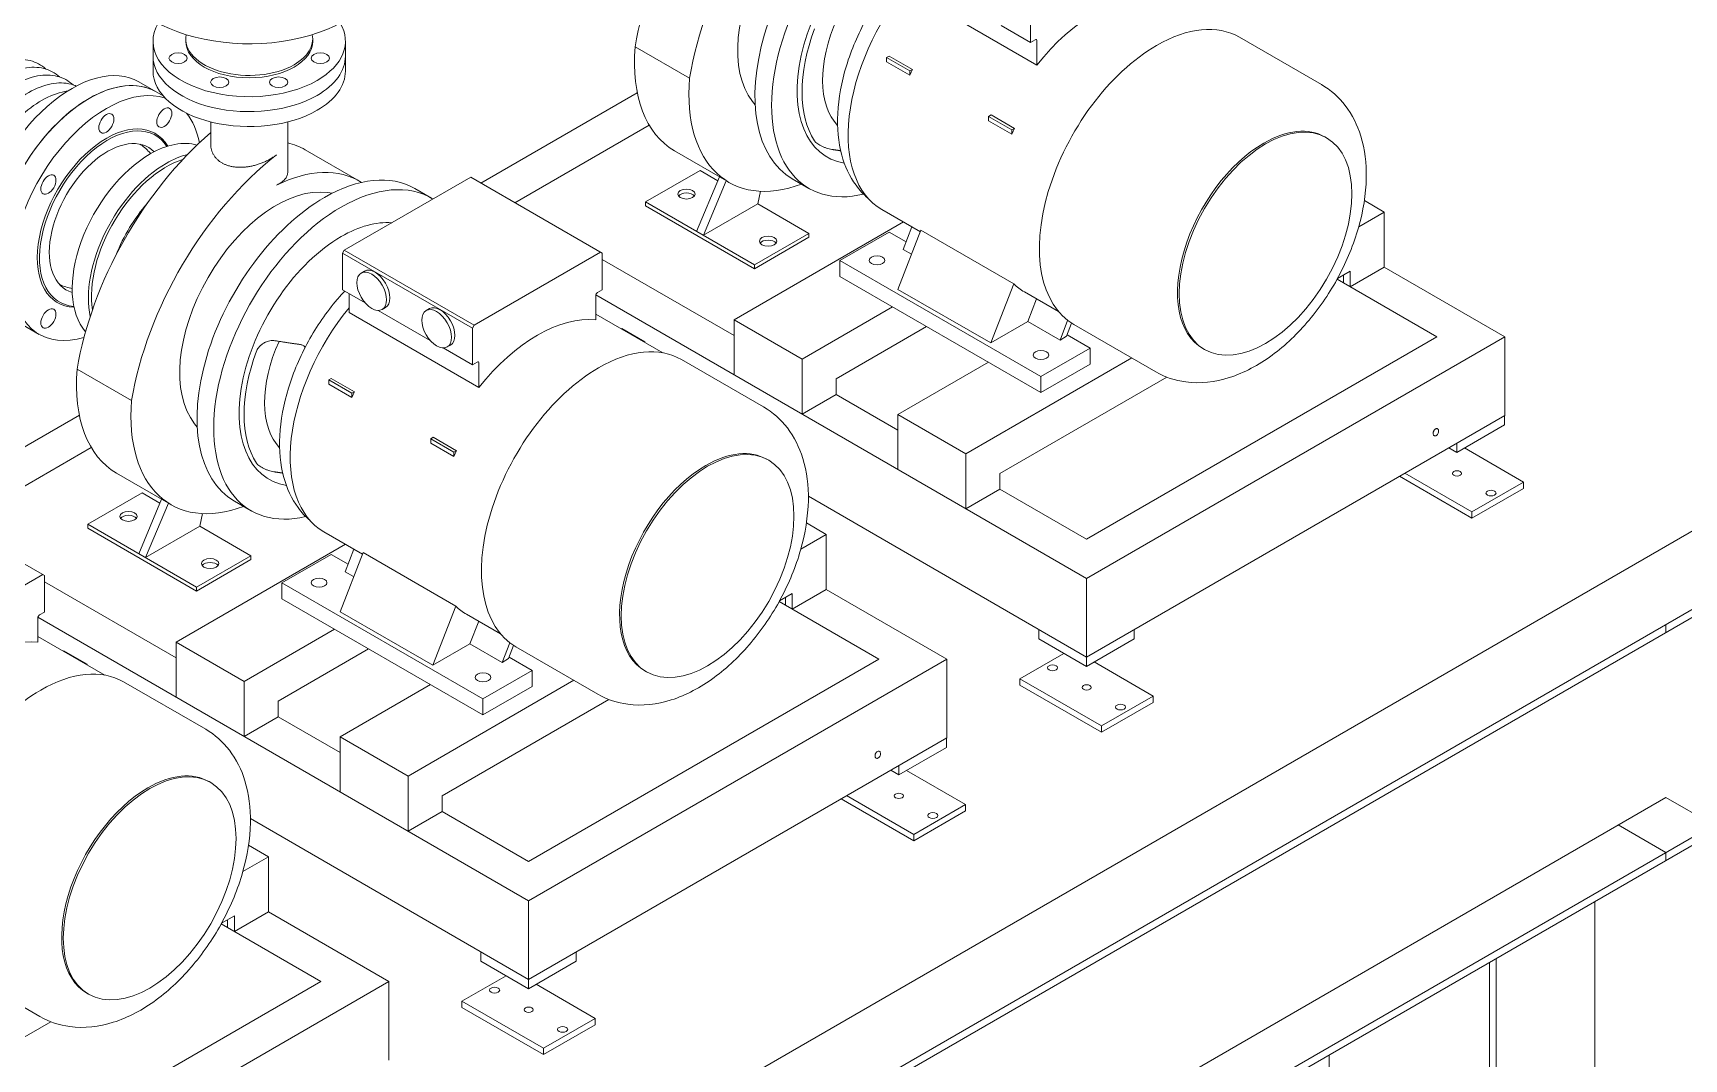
# Model space of a CAD drawing. Header units: millimetres. Extents: x -312439 to 477422, y -331570 to 212570.
# Drawn here: x 351384 to 353487, y 64140 to 65446 of the extents above; entities that cross this region are included whole.
import ezdxf

# ---------------------------------------------------------------- set-up
doc = ezdxf.new("R2010")
doc.units = ezdxf.units.MM

msp = doc.modelspace()

# ---------------------------------------------------------------- linework, layer by layer
at = {"color": 0, "linetype": 'Continuous', "lineweight": 0, "extrusion": (-5.55112e-17, 0.816497, 0.57735)}
for p, q in [((355860.952, 66176.978), (346662.598, 60866.305)), ((355860.952, 66076.965), (346662.598, 60766.292)), ((346662.598, 60756.291), (355860.952, 66066.964)), ((346662.598, 60476.256), (355860.952, 65786.928)), ((346662.598, 60466.254), (355860.952, 65776.927)), ((352662.832, 65405.117), (352497.479, 65500.584)), ((352654.565, 65480.477), (352654.565, 65433.834)), ((352654.565, 65433.834), (352617.212, 65455.4)), ((351537.239, 65397.579), (351537.239, 65435.584)), ((351578.886, 65435.584), (351578.886, 65438.585)), ((351740.572, 65435.584), (351740.572, 65438.585)), ((351782.219, 65397.579), (351782.219, 65435.584)), ((352654.565, 65433.834), (352660.706, 65437.38)), ((352662.832, 65436.153), (352662.832, 65405.117)), ((353025.368, 65380.252), (352920.804, 65440.622)), ((352151.165, 65428.278), (352220.455, 65388.273)), ((352474.785, 65416.64), (352471.495, 65414.741)), ((352471.495, 65409.266), (352471.495, 65414.741)), ((352471.495, 65414.741), (352501.022, 65397.693)), ((352474.785, 65416.64), (352504.312, 65399.593)), ((352501.022, 65392.218), (352471.495, 65409.266)), ((352504.312, 65399.593), (352501.022, 65397.693)), ((352501.022, 65397.693), (352501.022, 65392.218)), ((351519.234, 65383.815), (351550.169, 65365.955)), ((351954.845, 65254.925), (352153.979, 65369.895)), ((352300.579, 65358.991), (352304.072, 65354.575)), ((351610.733, 65304.28), (351610.733, 65332.764)), ((351708.725, 65268.053), (351708.725, 65332.764)), ((352169.135, 65328.639), (351998.152, 65229.922)), ((352604.705, 65341.631), (352601.415, 65339.732)), ((352601.415, 65334.256), (352601.415, 65339.732)), ((352601.415, 65339.732), (352630.943, 65322.684)), ((352630.943, 65317.208), (352601.415, 65334.256)), ((352604.705, 65341.631), (352634.233, 65324.583)), ((352634.233, 65324.583), (352630.943, 65322.684)), ((352630.943, 65322.684), (352630.943, 65317.208)), ((353031.804, 65312.406), (353029.666, 65313.641)), ((351730.829, 65297.37), (351800.12, 65257.365)), ((352201.293, 65295.972), (352270.584, 65255.967)), ((351941.892, 65262.403), (351780.791, 65169.391)), ((352109.371, 65165.709), (351941.892, 65262.403)), ((352164.568, 65230.991), (352233.859, 65270.996)), ((352258.642, 65262.862), (352229.528, 65193.486)), ((352233.859, 65270.996), (352256.556, 65257.891)), ((351759.795, 65242.794), (351765.366, 65241.977)), ((351891.728, 65235.796), (351870.468, 65248.071)), ((352267.304, 65257.861), (352238.19, 65188.485)), ((352307.481, 65228.49), (352310.953, 65244.557)), ((352372.605, 65248.233), (352351.346, 65260.507)), ((352164.568, 65225.99), (352164.568, 65230.991)), ((352303.15, 65150.98), (352164.568, 65230.991)), ((352164.568, 65225.99), (352303.15, 65145.98)), ((352238.19, 65188.485), (352307.481, 65228.49)), ((352307.481, 65228.49), (352372.441, 65190.985)), ((352514.413, 65192.995), (352465.28, 65221.362)), ((353105.191, 65217.989), (353079.893, 65232.594)), ((352277.166, 65080.972), (352492.805, 65205.471)), ((353072.705, 65199.233), (353105.191, 65217.989)), ((353105.191, 65217.989), (353105.191, 65147.98)), ((352372.441, 65190.985), (352303.15, 65150.98)), ((352303.15, 65145.98), (352372.441, 65185.985)), ((352372.441, 65185.985), (352372.441, 65190.985)), ((352412.007, 65156.549), (352474.605, 65192.69)), ((352496.191, 65180.228), (352474.605, 65192.69)), ((352515.182, 65194.977), (352485.952, 65119.64)), ((352503.573, 65199.254), (352492.447, 65170.578)), ((352633.291, 65126.786), (352515.182, 65194.977)), ((351780.791, 65169.391), (351778.665, 65165.709)), ((351778.665, 65165.709), (351778.665, 65119.067)), ((351944.018, 65070.242), (351778.665, 65165.709)), ((351946.144, 65073.925), (351780.791, 65169.391)), ((352107.245, 65166.937), (351946.144, 65073.925)), ((352109.371, 65119.067), (352109.371, 65165.709)), ((352109.371, 65157.845), (352277.166, 65060.969)), ((352503.287, 65164.32), (352492.447, 65170.578)), ((351802.389, 65140.439), (351806.641, 65142.893)), ((352303.15, 65145.98), (352303.15, 65150.98)), ((352412.007, 65156.549), (352667.99, 65008.758)), ((352412.007, 65156.549), (352412.007, 65136.092)), ((353045.716, 65133.645), (353061.884, 65142.979)), ((353053.223, 65137.979), (353053.223, 65127.977)), ((353061.884, 65122.977), (353105.191, 65147.98)), ((353061.884, 65142.979), (353061.884, 65122.977)), ((353105.191, 65147.98), (353258.733, 65059.332)), ((351807.514, 65102.411), (351778.665, 65119.067)), ((352103.229, 65115.521), (352109.371, 65119.067)), ((352667.99, 64988.301), (352412.007, 65136.092)), ((352604.061, 65051.45), (352485.952, 65119.64)), ((352633.291, 65126.786), (352604.061, 65051.45)), ((352690.443, 65091.365), (352646.932, 65116.486)), ((353172.12, 65059.332), (353045.16, 65132.632)), ((351786.933, 65114.294), (351786.933, 65090.35)), ((351829.114, 65094.149), (351833.366, 65096.604)), ((351885.065, 65092.705), (351889.317, 65095.16)), ((352101.104, 65080.803), (352101.104, 65111.839)), ((352726.06, 64751.793), (352101.186, 65112.565)), ((352363.779, 65030.965), (352478.936, 65097.451)), ((352651.423, 65078.794), (352662.549, 65107.469)), ((351348.361, 65087.853), (351392.36, 65062.45)), ((351952.286, 64994.883), (351786.933, 65090.35)), ((351890.191, 65054.678), (351823.989, 65092.899)), ((351946.144, 65073.925), (351944.018, 65070.242)), ((352186.498, 65038.975), (352101.104, 65088.278)), ((352277.166, 65010.963), (352277.166, 65080.972)), ((352363.779, 65030.965), (352277.166, 65080.972)), ((352604.061, 65051.45), (352651.423, 65078.794)), ((352692.288, 65055.2), (352651.423, 65078.794)), ((352702.013, 65080.265), (352692.288, 65055.2)), ((352700.471, 65059.924), (352707.003, 65076.759)), ((352814.324, 65014.712), (352709.759, 65075.082)), ((351944.018, 65070.242), (351944.018, 65023.6)), ((352133.494, 65069.577), (352134.174, 65069.97)), ((352163.701, 65052.922), (352134.174, 65069.97)), ((352163.021, 65052.529), (352163.701, 65052.922)), ((352163.701, 65052.137), (352163.701, 65052.922)), ((352407.086, 65005.962), (352522.243, 65072.448)), ((352700.471, 65059.924), (352692.288, 65055.2)), ((352730.588, 65044.899), (352701.22, 65061.854)), ((353258.733, 65059.332), (352726.06, 64751.793)), ((353172.12, 65059.332), (352726.06, 64801.8)), ((353258.733, 65059.332), (353258.733, 64959.32)), ((351944.018, 65023.6), (351906.665, 65045.166)), ((351911.79, 65046.416), (351916.042, 65048.871)), ((352572.518, 64910.45), (352783.714, 65032.384)), ((352667.99, 65008.758), (352730.588, 65044.899)), ((352730.588, 65044.899), (352730.588, 65024.442)), ((352876.297, 65043.061), (352874.159, 65044.295)), ((351440.618, 65018.044), (351509.909, 64978.039)), ((351944.018, 65023.6), (351950.16, 65027.146)), ((351952.286, 65025.919), (351952.286, 64994.883)), ((352314.822, 64970.018), (352210.258, 65030.388)), ((352363.779, 64960.956), (352363.779, 65030.965)), ((352485.904, 64960.456), (352601.061, 65026.942)), ((352730.588, 65024.442), (352667.99, 64988.301)), ((351764.238, 65006.406), (351760.949, 65004.507)), ((351760.949, 64999.031), (351760.949, 65004.507)), ((351760.949, 65004.507), (351790.476, 64987.459)), ((351790.476, 64981.984), (351760.949, 64999.031)), ((351764.238, 65006.406), (351793.766, 64989.359)), ((351793.766, 64989.359), (351790.476, 64987.459)), ((352407.086, 64985.96), (352407.086, 65005.962)), ((352615.825, 64885.447), (352828.195, 65008.059)), ((352667.99, 65008.758), (352667.99, 64988.301)), ((351790.476, 64987.459), (351790.476, 64981.984)), ((352407.086, 64985.96), (352363.779, 64960.956)), ((352407.086, 64985.96), (352485.904, 64940.454)), ((351244.298, 64844.691), (351443.433, 64959.661)), ((351590.033, 64948.757), (351593.525, 64944.341)), ((352485.904, 64890.447), (352485.904, 64960.456)), ((352572.518, 64910.45), (352485.904, 64960.456)), ((353258.733, 64959.32), (352726.06, 64651.781)), ((353197.802, 64912.238), (353258.431, 64947.243)), ((353258.431, 64947.243), (353258.431, 64959.145)), ((351894.159, 64931.397), (351890.869, 64929.497)), ((351890.869, 64924.022), (351890.869, 64929.497)), ((351890.869, 64929.497), (351920.396, 64912.45)), ((351894.159, 64931.397), (351923.686, 64914.349)), ((351287.605, 64819.688), (351458.588, 64918.405)), ((351920.396, 64906.974), (351890.869, 64924.022)), ((351923.686, 64914.349), (351920.396, 64912.45)), ((351920.396, 64912.45), (351920.396, 64906.974)), ((352572.518, 64840.441), (352572.518, 64910.45)), ((353187.494, 64918.19), (353197.802, 64912.238)), ((353197.802, 64912.238), (353197.802, 64924.141)), ((353207.546, 64917.864), (353282.748, 64874.446)), ((351490.747, 64885.738), (351560.038, 64845.733)), ((352321.257, 64902.172), (352319.12, 64903.407)), ((352615.825, 64865.444), (352615.825, 64885.447)), ((353216.922, 64836.441), (353131.411, 64885.81)), ((352615.825, 64865.444), (352572.518, 64840.441)), ((352615.825, 64865.444), (352726.06, 64801.8)), ((353216.922, 64828.44), (353124.482, 64881.81)), ((353282.748, 64874.446), (353216.922, 64836.441)), ((353282.748, 64866.445), (353216.922, 64828.44)), ((353282.748, 64866.445), (353282.748, 64874.446)), ((351398.825, 64755.475), (351231.346, 64852.169)), ((351454.022, 64820.756), (351523.313, 64860.761)), ((351548.096, 64852.628), (351518.982, 64783.252)), ((351523.313, 64860.761), (351546.01, 64847.657)), ((351556.757, 64847.627), (351527.643, 64778.251)), ((351662.059, 64837.998), (351640.799, 64850.273)), ((352726.06, 64651.781), (352371.808, 64856.308)), ((351596.934, 64818.256), (351600.406, 64834.323)), ((352394.645, 64807.755), (352369.347, 64822.36)), ((353216.922, 64828.44), (353216.922, 64836.441)), ((351454.022, 64815.756), (351454.022, 64820.756)), ((351592.603, 64740.746), (351454.022, 64820.756)), ((351454.022, 64815.756), (351592.603, 64735.746)), ((351527.643, 64778.251), (351596.934, 64818.256)), ((351596.934, 64818.256), (351661.894, 64780.751)), ((351803.867, 64782.761), (351754.734, 64811.128)), ((352362.158, 64788.999), (352394.645, 64807.755)), ((352394.645, 64807.755), (352394.645, 64737.746)), ((351566.619, 64670.737), (351782.259, 64795.237)), ((351661.894, 64780.751), (351592.603, 64740.746)), ((351661.894, 64775.751), (351661.894, 64780.751)), ((351701.461, 64746.315), (351764.059, 64782.456)), ((351785.645, 64769.993), (351764.059, 64782.456)), ((351804.635, 64784.742), (351775.405, 64709.406)), ((351793.027, 64789.02), (351781.901, 64760.344)), ((351922.745, 64716.552), (351804.635, 64784.742)), ((351592.603, 64735.746), (351661.894, 64775.751)), ((351792.741, 64754.086), (351781.901, 64760.344)), ((351396.699, 64756.702), (351235.598, 64663.691)), ((351398.825, 64708.833), (351398.825, 64755.475)), ((351398.825, 64747.611), (351566.619, 64650.735)), ((351592.603, 64735.746), (351592.603, 64740.746)), ((351701.461, 64746.315), (351957.443, 64598.524)), ((351701.461, 64746.315), (351701.461, 64725.858)), ((352351.338, 64712.743), (352394.645, 64737.746)), ((352394.645, 64737.746), (352548.187, 64649.098)), ((352726.06, 64751.793), (352726.06, 64651.781)), ((351957.443, 64578.067), (351701.461, 64725.858)), ((351922.745, 64716.552), (351893.515, 64641.215)), ((352461.573, 64649.098), (352334.614, 64722.398)), ((352335.17, 64723.411), (352351.338, 64732.745)), ((352342.676, 64727.745), (352342.676, 64717.743)), ((352351.338, 64732.745), (352351.338, 64712.743)), ((351390.557, 64670.569), (351390.557, 64701.604)), ((352015.514, 64341.559), (351390.64, 64702.33)), ((351392.683, 64705.287), (351398.825, 64708.833)), ((351893.515, 64641.215), (351775.405, 64709.406)), ((351979.896, 64681.131), (351936.386, 64706.251)), ((351940.876, 64668.56), (351952.002, 64697.235)), ((351475.951, 64628.741), (351390.557, 64678.043)), ((351653.233, 64620.731), (351768.39, 64687.217)), ((352665.424, 64674.879), (352665.424, 64686.789)), ((352726.054, 64639.874), (352665.424, 64674.879)), ((352786.683, 64674.879), (352726.054, 64639.874)), ((352786.683, 64674.879), (352786.683, 64686.782)), ((353463.923, 64683.039), (353463.923, 64693.04)), ((351422.947, 64659.343), (351423.628, 64659.736)), ((351453.155, 64642.688), (351423.628, 64659.736)), ((351566.619, 64600.728), (351566.619, 64670.737)), ((351653.233, 64620.731), (351566.619, 64670.737)), ((351696.54, 64595.728), (351811.696, 64662.214)), ((351893.515, 64641.215), (351940.876, 64668.56)), ((351981.742, 64644.966), (351940.876, 64668.56)), ((351991.467, 64670.031), (351981.742, 64644.966)), ((351989.925, 64649.69), (351996.456, 64666.525)), ((352103.777, 64604.477), (351999.213, 64664.848)), ((352697.32, 64656.464), (352641.238, 64624.085)), ((351452.475, 64642.295), (351453.155, 64642.688)), ((351453.155, 64641.902), (351453.155, 64642.688)), ((351957.443, 64598.524), (352020.041, 64634.665)), ((351989.925, 64649.69), (351981.742, 64644.966)), ((352020.041, 64634.665), (351990.674, 64651.62)), ((352548.187, 64649.098), (352015.514, 64341.559)), ((352461.573, 64649.098), (352015.514, 64391.566)), ((352020.041, 64634.665), (352020.041, 64614.207)), ((352165.751, 64632.827), (352163.613, 64634.061)), ((352548.187, 64649.098), (352548.187, 64549.086)), ((352726.054, 64639.874), (352726.054, 64651.784)), ((352811, 64602.082), (352735.798, 64645.5)), ((351604.275, 64559.783), (351499.711, 64620.154)), ((351653.233, 64550.722), (351653.233, 64620.731)), ((351775.358, 64550.222), (351890.515, 64616.708)), ((351861.971, 64500.216), (352073.168, 64622.15)), ((352020.041, 64614.207), (351957.443, 64578.067)), ((352641.238, 64624.085), (352745.174, 64564.077)), ((352641.238, 64616.084), (352641.238, 64624.085)), ((352641.238, 64616.084), (352745.174, 64556.076)), ((351696.54, 64575.725), (351696.54, 64595.728)), ((351905.278, 64475.213), (352117.648, 64597.825)), ((351957.443, 64598.524), (351957.443, 64578.067)), ((352745.174, 64564.077), (352811, 64602.082)), ((352745.174, 64556.076), (352811, 64594.081)), ((352811, 64594.081), (352811, 64602.082)), ((351696.54, 64575.725), (351653.233, 64550.722)), ((351696.54, 64575.725), (351775.358, 64530.22)), ((351775.358, 64480.213), (351775.358, 64550.222)), ((351861.971, 64500.216), (351775.358, 64550.222)), ((352548.187, 64549.086), (352015.514, 64241.547)), ((352547.589, 64536.838), (352547.589, 64548.74)), ((352745.174, 64556.076), (352745.174, 64564.077)), ((352486.959, 64501.833), (352547.589, 64536.838)), ((352476.651, 64507.785), (352486.959, 64501.833)), ((352486.959, 64501.833), (352486.959, 64513.736)), ((352496.703, 64507.459), (352571.906, 64464.041)), ((351610.711, 64491.938), (351608.573, 64493.172)), ((351861.971, 64430.207), (351861.971, 64500.216)), ((351266.106, 63204.101), (353463.923, 64473.012)), ((351905.278, 64455.21), (351905.278, 64475.213)), ((352506.08, 64418.035), (352413.64, 64471.405)), ((352506.08, 64426.036), (352420.569, 64475.405)), ((352571.906, 64464.041), (352506.08, 64426.036)), ((352571.906, 64456.04), (352571.906, 64464.041)), ((353463.923, 64473.012), (353524.553, 64438.007)), ((352015.514, 64241.547), (351661.262, 64446.074)), ((351905.278, 64455.21), (351861.971, 64430.207)), ((352015.514, 64391.566), (351905.278, 64455.21)), ((352571.906, 64456.04), (352506.08, 64418.035)), ((352506.08, 64418.035), (352506.08, 64426.036)), ((353403.294, 64438.007), (353463.923, 64403.003)), ((351684.098, 64397.521), (351658.801, 64412.126)), ((353463.923, 64393.002), (353463.923, 64403.003)), ((351651.612, 64378.764), (351684.098, 64397.521)), ((351684.098, 64397.521), (351684.098, 64327.512)), ((352015.514, 64341.559), (352015.514, 64241.547)), ((353373.317, 62807.968), (353373.317, 64340.69)), ((351624.624, 64313.177), (351640.791, 64322.511)), ((351632.13, 64317.51), (351632.13, 64307.509)), ((351640.791, 64302.508), (351684.098, 64327.512)), ((351640.791, 64322.511), (351640.791, 64302.508)), ((351684.098, 64327.512), (351837.64, 64238.864)), ((351751.027, 64238.864), (351624.067, 64312.164)), ((351954.878, 64264.645), (351954.878, 64276.555)), ((352076.137, 64264.645), (352076.137, 64276.547)), ((351393.231, 64194.243), (351288.667, 64254.613)), ((352015.507, 64229.64), (351954.878, 64264.645)), ((352076.137, 64264.645), (352015.507, 64229.64)), ((353239.066, 62740.459), (353239.066, 64263.18)), ((353247.727, 62735.458), (353247.727, 64268.181)), ((351837.64, 64238.864), (351304.967, 63931.325)), ((351304.967, 63981.331), (351751.027, 64238.864)), ((351837.64, 64238.864), (351837.64, 64138.851)), ((351986.774, 64246.23), (351930.691, 64213.851)), ((352015.507, 64229.64), (352015.507, 64241.55)), ((352100.454, 64191.848), (352025.251, 64235.266)), ((351455.204, 64222.593), (351453.066, 64223.827)), ((351930.691, 64213.851), (352034.627, 64153.843)), ((351930.691, 64205.85), (351930.691, 64213.851)), ((351930.691, 64205.85), (352034.627, 64145.842)), ((352034.627, 64153.843), (352100.454, 64191.848)), ((352100.454, 64183.847), (352100.454, 64191.848)), ((351194.732, 64064.978), (351407.102, 64187.59)), ((352034.627, 64145.842), (352100.454, 64183.847)), ((352034.627, 64145.842), (352034.627, 64153.843)), ((353035.044, 63108.283), (353035.044, 64145.388))]:
    msp.add_line(p, q, dxfattribs=at)
at = {"color": 0, "linetype": 'Continuous', "lineweight": 0}
for centre, major_axis, start_param, end_param in [((352375.626, 65503.459), (162.178, 280.901), 1.0246297, 2.14926642), ((352444.917, 65463.454), (162.178, 280.901), 0.96068103, 2.14926642), ((352404.921, 65494.774), (87.084, 150.833), 0.22537246, 2.91622019), ((352466.18, 65459.406), (114.834, 198.899), 0.78539816, 3.14159265), ((352487.44, 65447.132), (114.834, 198.899), 0.78539816, 3.64421708), ((352487.44, 65447.132), (91.867, 159.119), 0.78539816, 3.35938218), ((351659.729, 65530.896), (170.874, 0), 3.92699082, 6.28318531), ((352568.581, 65400.285), (103.301, 178.922), 1.29370703, 3.14159265), ((352737.241, 65302.909), (-103.301, -178.922), 3.39257562, 4.46140601), ((351659.729, 65435.584), (-122.49, 0), 5.95438585, 8.6393798), ((351659.729, 65435.584), (-122.49, 0), 2.35619449, 3.47039211), ((352491.692, 65444.677), (71.972, 124.659), 1.74703907, 2.97864615), ((352815.282, 65257.852), (105.522, 182.77), 0, 0.78539816), ((351659.729, 65438.585), (-80.843, 0), 6.17068429, 8.6393798), ((351659.729, 65435.584), (-80.843, 0), 0, 3.14159265), ((351659.729, 65438.585), (-80.843, 0), 2.35619449, 3.25409367), ((352491.692, 65444.677), (90.466, 156.691), 1.853373, 2.85901598), ((352660.706, 65434.925), (1.503, 2.604), 5.49778714, 7.06858347), ((351433.798, 65235.834), (-85.437, -147.981), 3.14159265, 6.28318531), ((351659.729, 65416.582), (-122.49, 0), 0, 2.35619449), ((351659.729, 65416.582), (122.49, 0), 3.14159265, 5.49778714), ((351659.729, 65416.582), (-122.49, 0), 2.35619449, 3.14159265), ((351659.729, 65416.582), (122.49, 0), 5.49778714, 6.28318531), ((352324.252, 65508.943), (-122.959, -212.97), 5.40168289, 6.28318531), ((352815.282, 65257.852), (105.522, 182.77), 0.78539816, 3.14159265), ((351455.797, 65223.132), (85.437, 147.981), 0, 3.14159265), ((351455.797, 65223.132), (-85.437, -147.981), 3.14159265, 6.28318531), ((351659.729, 65397.579), (122.49, 0), 3.14159265, 5.49778714), ((351659.729, 65397.579), (122.49, 0), 5.49778714, 6.28318531), ((352622.675, 65369.053), (-103.301, -178.922), 4.87149733, 4.91100557), ((351477.797, 65210.431), (-85.437, -147.981), 3.25779754, 6.83046678), ((352393.543, 65468.938), (-122.959, -212.97), 5.40168289, 6.89290617), ((351477.797, 65210.431), (-62.164, -107.671), 2.83101869, 6.58061683), ((351479.183, 65209.631), (61.184, 105.973), 6.00218846, 9.692299), ((351477.797, 65210.431), (-85.437, -147.981), 2.55320187, 2.91955084), ((352951.913, 65178.968), (77.753, 134.673), 0, 0.78539816), ((351479.183, 65209.631), (52.364, 90.698), 6.13454647, 9.55994098), ((351665.08, 65093.225), (162.178, 280.901), 1.0246297, 2.14926642), ((351533.446, 65177.452), (-70.126, -121.461), 3.27906707, 3.92699082), ((351612.711, 65092.783), (118.119, 204.587), 0, 0.17306186), ((352752.595, 65294.044), (-103.301, -178.922), 4.87149733, 4.91100557), ((352951.913, 65178.968), (77.753, 134.673), 0.78539816, 3.14159265), ((351533.446, 65177.452), (-70.126, -121.461), 3.92699082, 6.09301787), ((351554.06, 65165.55), (67.37, 116.687), 0.56107712, 2.51834837), ((351734.371, 65053.22), (162.178, 280.901), 0.96068103, 2.14926642), ((351554.06, 65165.55), (70.126, 121.461), 0.50718498, 0.78539816), ((351554.06, 65165.55), (70.126, 121.461), 0.78539816, 2.57224052), ((351682.002, 65052.778), (118.119, 204.587), 6.2612187, 6.99444699), ((351755.634, 65049.172), (114.834, 198.899), 0, 0.78539816), ((351694.374, 65084.54), (87.084, 150.833), 0.22537246, 2.91622019), ((351776.893, 65036.897), (114.834, 198.899), 6.26557505, 7.06858347), ((352216.536, 65235.991), (11.024, 0), 0.40371469, 2.73787797), ((351572.249, 65155.049), (67.37, 116.687), 1.24510116, 1.8226036), ((351755.634, 65049.172), (114.834, 198.899), 0.78539816, 3.14159265), ((351776.893, 65036.897), (114.834, 198.899), 0.78539816, 3.64421708), ((351776.893, 65036.897), (91.867, 159.119), 0.26612846, 0.78539816), ((351776.893, 65036.897), (91.867, 159.119), 0.78539816, 3.35938218), ((352320.473, 65175.984), (11.024, 0), 0.40371469, 2.73787797), ((351820.003, 65119.749), (13.363, -23.145), 0, 3.14159265), ((352103.229, 65113.066), (-1.503, -2.604), 3.92699082, 5.49778714), ((352750.233, 65295.408), (103.301, 178.922), 2.99889229, 3.14159265), ((351858.035, 64990.051), (103.301, 178.922), 1.29370703, 3.14159265), ((351902.68, 65072.015), (13.363, -23.145), 0, 3.14159265), ((352026.695, 64892.675), (-103.301, -178.922), 3.39257562, 4.46140601), ((351781.145, 65034.443), (71.972, 124.659), 1.74703907, 2.97864615), ((351781.145, 65034.443), (90.466, 156.691), 1.853373, 2.85901598), ((352104.735, 64847.618), (105.522, 182.77), 0, 0.78539816), ((351613.705, 65098.708), (-122.959, -212.97), 5.40168289, 6.28318531), ((352104.735, 64847.618), (105.522, 182.77), 0.78539816, 3.14159265), ((351950.16, 65024.691), (1.503, 2.604), 5.49778714, 7.06858347), ((351912.129, 64958.819), (-103.301, -178.922), 4.87149733, 4.91100557), ((351682.996, 65058.703), (-122.959, -212.97), 5.40168289, 6.89290617), ((352042.049, 64883.81), (-103.301, -178.922), 4.87149733, 4.91100557), ((352241.366, 64768.734), (77.753, 134.673), 0, 0.78539816), ((352241.366, 64768.734), (77.753, 134.673), 0.78539816, 3.14159265), ((351505.99, 64825.757), (11.024, 0), 0.40371469, 2.73787797), ((351609.926, 64765.749), (11.024, 0), 0.40371469, 2.73787797), ((352039.687, 64885.174), (103.301, 178.922), 2.99889229, 3.14159265), ((351392.683, 64702.832), (-1.503, -2.604), 3.92699082, 5.49778714), ((351316.148, 64482.44), (-103.301, -178.922), 3.39257562, 4.46140601), ((351394.189, 64437.384), (105.522, 182.77), 0, 0.78539816), ((351394.189, 64437.384), (105.522, 182.77), 0.78539816, 3.14159265), ((351530.82, 64358.5), (77.753, 134.673), 0.78539816, 3.14159265), ((351530.82, 64358.5), (77.753, 134.673), 0, 0.78539816)]:
    msp.add_ellipse(centre, major_axis=major_axis, ratio=0.57735027, start_param=start_param, end_param=end_param, dxfattribs=at)
for centre, major_axis in [((351569.196, 65413.934), (11.637, 0)), ((351750.262, 65413.934), (11.637, 0)), ((351622.229, 65383.315), (11.637, 0)), ((351697.229, 65383.315), (11.637, 0)), ((351551.597, 65338.256), (-6.798, -11.775)), ((351477.797, 65330.946), (-6.798, -11.775)), ((352954.05, 65177.734), (77.753, 134.673)), ((351403.997, 65253.039), (-6.798, -11.775)), ((352216.536, 65240.992), (-11.024, 0)), ((352320.473, 65180.984), (-11.024, 0)), ((352459.251, 65156.549), (-10.022, 0)), ((351815.751, 65117.294), (13.363, -23.145)), ((351403.997, 65082.605), (-6.798, -11.775)), ((351898.428, 65069.561), (13.363, -23.145)), ((352667.99, 65036.034), (10.022, 0)), ((352243.504, 64767.5), (77.753, 134.673)), ((353197.867, 64885.447), (5.818, 0)), ((353241.174, 64860.444), (6.431, 0)), ((351505.99, 64830.758), (-11.024, 0)), ((351609.926, 64770.75), (-11.024, 0)), ((351748.705, 64746.315), (-10.022, 0)), ((352682.812, 64638.087), (-6.431, 0)), ((351957.443, 64625.8), (10.022, 0)), ((352726.119, 64613.083), (-5.818, 0)), ((352769.426, 64588.08), (-6.431, 0)), ((351532.958, 64357.265), (77.753, 134.673)), ((352487.025, 64475.042), (5.818, 0)), ((352530.331, 64450.039), (6.431, 0)), ((351972.266, 64227.852), (-6.431, 0)), ((352015.573, 64202.849), (-5.818, 0)), ((352058.879, 64177.846), (-6.431, 0))]:
    msp.add_ellipse(centre, major_axis=major_axis, ratio=0.57735027, dxfattribs=at)
for points, knots in [([(352447.699, 65235.768), (352442, 65240.597), (352436.905, 65246.113), (352424.086, 65263.531), (352418.136, 65276.652), (352409.811, 65307.217), (352408.266, 65325.064), (352410.155, 65363.299), (352413.983, 65383.809), (352426.466, 65424.505), (352435.096, 65444.684), (352456.176, 65482.888), (352468.591, 65500.921), (352485.494, 65520.75), (352488.668, 65524.299), (352491.906, 65527.745)], [2.46046678, 2.46046678, 2.46046678, 2.46046678, 2.60383772, 2.60383772, 2.87623017, 2.87623017, 3.20024972, 3.20024972, 3.54801253, 3.54801253, 3.89338392, 3.89338392, 4.23608647, 4.23608647, 4.31318235, 4.31318235, 4.31318235, 4.31318235]), ([(351400.873, 65399.99), (351395.178, 65405.171), (351388.342, 65408.845), (351372.99, 65412.785), (351364.445, 65412.904), (351346.239, 65409.528), (351336.524, 65405.778), (351317.079, 65394.706), (351307.353, 65387.294), (351289.022, 65369.667), (351280.418, 65359.459), (351265.162, 65337.297), (351258.506, 65325.353), (351247.771, 65300.878), (351243.695, 65288.352), (351238.553, 65263.892), (351237.497, 65251.964), (351238.641, 65229.872), (351240.844, 65219.701), (351248.45, 65202.473), (351253.774, 65195.318), (351264.856, 65186.605), (351269.822, 65183.977), (351275.172, 65182.269)], [0.66022736, 0.66022736, 0.66022736, 0.66022736, 0.94527954, 0.94527954, 1.24360278, 1.24360278, 1.56390403, 1.56390403, 1.8920444, 1.8920444, 2.21939584, 2.21939584, 2.5456685, 2.5456685, 2.87204299, 2.87204299, 3.19962738, 3.19962738, 3.52747854, 3.52747854, 3.84420963, 3.84420963, 4.05216162, 4.05216162, 4.05216162, 4.05216162]), ([(351418.196, 65389.988), (351412.501, 65395.169), (351405.664, 65398.844), (351390.313, 65402.784), (351381.768, 65402.903), (351363.562, 65399.526), (351353.847, 65395.776), (351334.402, 65384.705), (351324.676, 65377.293), (351306.345, 65359.666), (351297.741, 65349.458), (351282.484, 65327.296), (351275.828, 65315.352), (351265.094, 65290.877), (351261.018, 65278.351), (351255.876, 65253.891), (351254.819, 65241.963), (351255.964, 65219.87), (351258.167, 65209.7), (351265.773, 65192.472), (351271.097, 65185.317), (351282.178, 65176.603), (351287.145, 65173.976), (351292.495, 65172.268)], [0.66022736, 0.66022736, 0.66022736, 0.66022736, 0.94527954, 0.94527954, 1.24360278, 1.24360278, 1.56390403, 1.56390403, 1.8920444, 1.8920444, 2.21939584, 2.21939584, 2.5456685, 2.5456685, 2.87204299, 2.87204299, 3.19962738, 3.19962738, 3.52747854, 3.52747854, 3.84420963, 3.84420963, 4.05216162, 4.05216162, 4.05216162, 4.05216162]), ([(351435.519, 65379.987), (351429.824, 65385.168), (351422.987, 65388.843), (351407.635, 65392.783), (351399.091, 65392.902), (351380.884, 65389.525), (351371.169, 65385.775), (351351.725, 65374.703), (351341.999, 65367.292), (351323.667, 65349.664), (351315.064, 65339.456), (351299.807, 65317.294), (351293.151, 65305.351), (351282.417, 65280.876), (351278.34, 65268.35), (351273.198, 65243.889), (351272.142, 65231.961), (351273.287, 65209.869), (351275.489, 65199.699), (351283.096, 65182.47), (351288.419, 65175.316), (351299.501, 65166.602), (351304.467, 65163.975), (351309.818, 65162.267)], [0.66022736, 0.66022736, 0.66022736, 0.66022736, 0.94527954, 0.94527954, 1.24360278, 1.24360278, 1.56390403, 1.56390403, 1.8920444, 1.8920444, 2.21939584, 2.21939584, 2.5456685, 2.5456685, 2.87204299, 2.87204299, 3.19962738, 3.19962738, 3.52747854, 3.52747854, 3.84420963, 3.84420963, 4.05216162, 4.05216162, 4.05216162, 4.05216162]), ([(351439.532, 65378.505), (351437.363, 65379.42), (351435.116, 65380.174), (351424.958, 65382.781), (351416.413, 65382.9), (351398.207, 65379.524), (351388.492, 65375.774), (351369.048, 65364.702), (351359.321, 65357.291), (351340.99, 65339.663), (351332.386, 65329.455), (351317.13, 65307.293), (351310.474, 65295.349), (351299.739, 65270.874), (351295.663, 65258.348), (351290.521, 65233.888), (351289.465, 65221.96), (351290.61, 65199.868), (351292.812, 65189.698), (351300.418, 65172.469), (351305.742, 65165.314), (351312.656, 65159.878), (351312.881, 65159.704), (351313.108, 65159.533)], [0.85757682, 0.85757682, 0.85757682, 0.85757682, 0.94527954, 0.94527954, 1.24360278, 1.24360278, 1.56390403, 1.56390403, 1.8920444, 1.8920444, 2.21939584, 2.21939584, 2.5456685, 2.5456685, 2.87204299, 2.87204299, 3.19962738, 3.19962738, 3.52747854, 3.52747854, 3.84420963, 3.84420963, 3.85481216, 3.85481216, 3.85481216, 3.85481216]), ([(351428.293, 65372.029), (351427.166, 65371.877), (351426.034, 65371.697), (351415.456, 65369.746), (351405.728, 65366), (351386.255, 65354.932), (351376.513, 65347.517), (351358.152, 65329.877), (351349.534, 65319.66), (351334.254, 65297.478), (351327.587, 65285.522), (351316.834, 65261.02), (351312.75, 65248.479), (351307.597, 65223.984), (351306.537, 65212.037), (351307.649, 65190.56), (351309.633, 65180.924), (351313.097, 65172.504)], [1.20426216, 1.20426216, 1.20426216, 1.20426216, 1.24278882, 1.24278882, 1.56302814, 1.56302814, 1.89134823, 1.89134823, 2.21887437, 2.21887437, 2.54529526, 2.54529526, 2.87181858, 2.87181858, 3.19957844, 3.19957844, 3.50812682, 3.50812682, 3.50812682, 3.50812682]), ([(353025.368, 65380.252), (353037.132, 65373.46), (353047.425, 65364.241), (353064.564, 65341.964), (353071.02, 65328.705), (353080.569, 65297.801), (353082.664, 65279.788), (353081.943, 65240.64), (353078.456, 65219.342), (353066.356, 65177.017), (353057.723, 65155.999), (353036.378, 65116.218), (353023.712, 65097.444), (352995.212, 65063.519), (352979.373, 65048.388), (352945.249, 65023.348), (352926.931, 65013.448), (352889.836, 65001.729), (352871.035, 64999.362), (352839.13, 65003.644), (352826.048, 65007.943), (352814.324, 65014.712)], [5.49778714, 5.49778714, 5.49778714, 5.49778714, 5.73170718, 5.73170718, 5.98917228, 5.98917228, 6.30468492, 6.30468492, 6.65969353, 6.65969353, 7.01473155, 7.01473155, 7.36595341, 7.36595341, 7.71931111, 7.71931111, 8.076631, 8.076631, 8.40624493, 8.40624493, 8.6393798, 8.6393798, 8.6393798, 8.6393798]), ([(352402.826, 65297.63), (352401.961, 65297.765), (352401.077, 65297.929), (352398.992, 65298.374), (352397.788, 65298.677), (352395.448, 65299.346), (352394.312, 65299.713), (352392.11, 65300.499), (352390.956, 65300.954), (352388.704, 65301.947), (352387.605, 65302.485), (352385.537, 65303.619), (352384.568, 65304.216), (352382.821, 65305.438), (352382.044, 65306.064), (352380.815, 65307.218), (352380.294, 65307.787), (352379.769, 65308.498), (352379.677, 65308.631), (352379.59, 65308.764)], [32.63980214, 32.63980214, 32.63980214, 32.63980214, 34.1778142, 34.1778142, 36.25600985, 36.25600985, 38.3342055, 38.3342055, 40.5568778, 40.5568778, 42.7795501, 42.7795501, 45.00222241, 45.00222241, 47.22489471, 47.22489471, 49.1427563, 49.1427563, 49.57995565, 49.57995565, 49.57995565, 49.57995565]), ([(351520.942, 65304.359), (351522.188, 65303.516), (351523.403, 65302.63), (351526.923, 65299.866), (351529.12, 65297.874), (351532.206, 65294.671), (351533.219, 65293.542), (351534.184, 65292.389)], [5.538772257, 5.538772257, 5.538772257, 5.538772257, 5.580144879, 5.580144879, 5.662502614, 5.662502614, 5.705529094, 5.705529094, 5.705529094, 5.705529094]), ([(351625.084, 65280.547), (351623.994, 65281.176), (351622.938, 65281.866), (351620.924, 65283.361), (351619.965, 65284.165), (351618.171, 65285.879), (351617.334, 65286.788), (351615.799, 65288.694), (351615.101, 65289.692), (351613.857, 65291.756), (351613.311, 65292.823), (351612.374, 65295.007), (351611.985, 65296.123), (351611.363, 65298.381), (351611.132, 65299.522), (351610.821, 65301.803), (351610.742, 65302.943), (351610.733, 65304.14), (351610.733, 65304.21), (351610.733, 65304.28)], [0, 0, 0, 0, 3.77550529, 3.77550529, 7.55101057, 7.55101057, 11.32651586, 11.32651586, 15.10202115, 15.10202115, 18.87752644, 18.87752644, 22.65303172, 22.65303172, 26.42853701, 26.42853701, 30.2040423, 30.2040423, 30.43918676, 30.43918676, 30.43918676, 30.43918676]), ([(351694.374, 65290.906), (351693.272, 65290.044), (351692.1, 65289.19), (351689.63, 65287.516), (351688.332, 65286.696), (351685.63, 65285.11), (351684.226, 65284.344), (351681.331, 65282.879), (351679.842, 65282.182), (351676.802, 65280.87), (351675.251, 65280.255), (351672.112, 65279.119), (351670.524, 65278.598), (351667.34, 65277.659), (351665.744, 65277.241), (351662.572, 65276.512), (351660.997, 65276.201), (351657.937, 65275.696), (351656.399, 65275.489), (351653.298, 65275.178), (351651.734, 65275.073), (351648.611, 65274.977), (351647.051, 65274.986), (351643.964, 65275.125), (351642.436, 65275.256), (351639.441, 65275.639), (351637.971, 65275.893), (351635.114, 65276.522), (351633.727, 65276.897), (351631.057, 65277.762), (351629.775, 65278.25), (351627.333, 65279.328), (351626.174, 65279.917), (351625.084, 65280.547)], [-61.21980504, -61.21980504, -61.21980504, -61.21980504, -57.3428347, -57.3428347, -53.46586435, -53.46586435, -49.58889401, -49.58889401, -45.71192367, -45.71192367, -41.83495333, -41.83495333, -37.95798298, -37.95798298, -34.08101264, -34.08101264, -30.2040423, -30.2040423, -26.42853701, -26.42853701, -22.65303172, -22.65303172, -18.87752644, -18.87752644, -15.10202115, -15.10202115, -11.32651586, -11.32651586, -7.55101057, -7.55101057, -3.77550529, -3.77550529, 0, 0, 0, 0]), ([(351708.725, 65268.053), (351708.725, 65267.381), (351708.655, 65266.701), (351708.363, 65265.318), (351708.137, 65264.614), (351707.524, 65263.21), (351707.137, 65262.508), (351706.203, 65261.115), (351705.656, 65260.424), (351704.41, 65259.061), (351703.711, 65258.389), (351702.17, 65257.071), (351701.329, 65256.425), (351699.525, 65255.169), (351698.561, 65254.559), (351696.535, 65253.384), (351695.472, 65252.818), (351694.374, 65252.278)], [30.33485942, 30.33485942, 30.33485942, 30.33485942, 34.06337642, 34.06337642, 37.87635946, 37.87635946, 41.68934249, 41.68934249, 45.50232553, 45.50232553, 49.31530856, 49.31530856, 53.1282916, 53.1282916, 56.94127463, 56.94127463, 60.75425767, 60.75425767, 60.75425767, 60.75425767]), ([(351434.275, 65120.753), (351433.039, 65120.984), (351431.801, 65121.253), (351427.731, 65122.263), (351424.907, 65123.169), (351420.753, 65124.836), (351419.378, 65125.444), (351418.025, 65126.102)], [2.155592258, 2.155592258, 2.155592258, 2.155592258, 2.19147902, 2.19147902, 2.273836755, 2.273836755, 2.315209377, 2.315209377, 2.315209377, 2.315209377]), ([(351737.153, 64825.533), (351731.453, 64830.363), (351726.358, 64835.879), (351713.54, 64853.297), (351707.589, 64866.418), (351699.264, 64896.983), (351697.719, 64914.829), (351699.608, 64953.065), (351703.437, 64973.575), (351715.919, 65014.271), (351724.549, 65034.449), (351745.629, 65072.654), (351758.045, 65090.687), (351774.948, 65110.516), (351778.122, 65114.064), (351781.36, 65117.511)], [2.46046678, 2.46046678, 2.46046678, 2.46046678, 2.60383772, 2.60383772, 2.87623017, 2.87623017, 3.20024972, 3.20024972, 3.54801253, 3.54801253, 3.89338392, 3.89338392, 4.23608647, 4.23608647, 4.31318235, 4.31318235, 4.31318235, 4.31318235]), ([(351669.043, 65040.911), (351669.13, 65041.145), (351669.223, 65041.376), (351669.748, 65042.607), (351670.269, 65043.554), (351671.497, 65045.421), (351672.275, 65046.395), (351674.022, 65048.22), (351674.991, 65049.072), (351677.058, 65050.609), (351678.157, 65051.294), (351680.41, 65052.469), (351681.563, 65052.958), (351683.766, 65053.706), (351684.902, 65054.006), (351687.242, 65054.419), (351688.446, 65054.532), (351690.53, 65054.526), (351691.414, 65054.461), (351692.279, 65054.326)], [42.53201293, 42.53201293, 42.53201293, 42.53201293, 42.96921228, 42.96921228, 44.88707387, 44.88707387, 47.10974617, 47.10974617, 49.33241848, 49.33241848, 51.55509078, 51.55509078, 53.77776308, 53.77776308, 55.85595873, 55.85595873, 57.93415438, 57.93415438, 59.47216644, 59.47216644, 59.47216644, 59.47216644]), ([(351724.573, 65049.514), (351724.984, 65049.455), (351725.392, 65049.381), (351726.362, 65049.163), (351726.92, 65049.003), (351727.461, 65048.809)], [60.43845353, 60.43845353, 60.43845353, 60.43845353, 61.16723007, 61.16723007, 62.20218526, 62.20218526, 62.20218526, 62.20218526]), ([(351727.461, 65048.809), (351728.186, 65048.55), (351728.843, 65048.187), (351730.031, 65047.192), (351730.513, 65046.574), (351730.9, 65045.845), (351730.918, 65045.81), (351730.936, 65045.775)], [-18.85205081, -18.85205081, -18.85205081, -18.85205081, -16.65725488, -16.65725488, -14.29679673, -14.29679673, -14.17971313, -14.17971313, -14.17971313, -14.17971313]), ([(352314.822, 64970.018), (352326.586, 64963.226), (352336.878, 64954.006), (352354.017, 64931.73), (352360.473, 64918.471), (352370.022, 64887.567), (352372.118, 64869.554), (352371.396, 64830.406), (352367.909, 64809.108), (352355.809, 64766.783), (352347.177, 64745.765), (352325.831, 64705.984), (352313.166, 64687.21), (352284.665, 64653.285), (352268.826, 64638.154), (352234.702, 64613.113), (352216.385, 64603.214), (352179.29, 64591.495), (352160.489, 64589.128), (352128.584, 64593.41), (352115.502, 64597.708), (352103.777, 64604.477)], [5.49778714, 5.49778714, 5.49778714, 5.49778714, 5.73170718, 5.73170718, 5.98917228, 5.98917228, 6.30468492, 6.30468492, 6.65969353, 6.65969353, 7.01473155, 7.01473155, 7.36595341, 7.36595341, 7.71931111, 7.71931111, 8.076631, 8.076631, 8.40624493, 8.40624493, 8.6393798, 8.6393798, 8.6393798, 8.6393798]), ([(353174.481, 64939.829), (353174.418, 64940.459), (353174.055, 64941.584), (353173.195, 64942.291), (353172.505, 64942.471), (353172.02, 64942.515), (353171.121, 64942.385), (353170.147, 64941.823), (353169.351, 64941.033), (353168.763, 64940.307), (353168.27, 64939.462), (353167.904, 64938.553), (353167.631, 64937.623), (353167.475, 64936.459), (353167.603, 64935.183), (353168.034, 64934.143), (353168.731, 64933.431), (353169.48, 64933.162), (353170.141, 64933.157), (353170.657, 64933.257), (353171.18, 64933.46), (353171.873, 64933.86), (353172.701, 64934.588), (353173.686, 64935.943), (353174.294, 64937.453), (353174.517, 64938.849), (353174.513, 64939.514), (353174.481, 64939.829)], [0, 0, 0, 0, 0.44879895, 0.8975979, 1.00979764, 1.12199738, 1.34639685, 1.7951958, 1.94479545, 2.0943951, 2.3935944, 2.54319405, 2.6927937, 2.991993, 3.2911923, 3.5903916, 3.8895909, 4.1887902, 4.33838985, 4.48798951, 4.63758916, 4.78718881, 5.08638811, 5.38558741, 5.83438636, 6.05878583, 6.28318531, 6.28318531, 6.28318531, 6.28318531]), ([(351692.279, 64887.396), (351691.414, 64887.53), (351690.53, 64887.695), (351688.446, 64888.14), (351687.242, 64888.442), (351684.902, 64889.112), (351683.766, 64889.479), (351681.563, 64890.265), (351680.41, 64890.72), (351678.157, 64891.713), (351677.058, 64892.251), (351674.991, 64893.385), (351674.022, 64893.982), (351672.275, 64895.204), (351671.497, 64895.829), (351670.269, 64896.984), (351669.748, 64897.552), (351669.223, 64898.264), (351669.13, 64898.396), (351669.043, 64898.529)], [32.63980214, 32.63980214, 32.63980214, 32.63980214, 34.1778142, 34.1778142, 36.25600985, 36.25600985, 38.3342055, 38.3342055, 40.5568778, 40.5568778, 42.7795501, 42.7795501, 45.00222241, 45.00222241, 47.22489471, 47.22489471, 49.1427563, 49.1427563, 49.57995565, 49.57995565, 49.57995565, 49.57995565]), ([(351604.275, 64559.783), (351616.039, 64552.992), (351626.332, 64543.772), (351643.471, 64521.495), (351649.927, 64508.237), (351659.476, 64477.333), (351661.571, 64459.32), (351660.85, 64420.172), (351657.363, 64398.873), (351645.263, 64356.549), (351636.631, 64335.53), (351615.285, 64295.749), (351602.619, 64276.976), (351574.119, 64243.051), (351558.28, 64227.919), (351524.156, 64202.879), (351505.838, 64192.979), (351468.744, 64181.26), (351449.943, 64178.894), (351418.037, 64183.176), (351404.955, 64187.474), (351393.231, 64194.243)], [5.49778714, 5.49778714, 5.49778714, 5.49778714, 5.73170718, 5.73170718, 5.98917228, 5.98917228, 6.30468492, 6.30468492, 6.65969353, 6.65969353, 7.01473155, 7.01473155, 7.36595341, 7.36595341, 7.71931111, 7.71931111, 8.076631, 8.076631, 8.40624493, 8.40624493, 8.6393798, 8.6393798, 8.6393798, 8.6393798]), ([(352463.639, 64529.424), (352463.576, 64530.055), (352463.213, 64531.179), (352462.353, 64531.886), (352461.663, 64532.066), (352461.178, 64532.11), (352460.279, 64531.98), (352459.305, 64531.418), (352458.509, 64530.628), (352457.921, 64529.902), (352457.428, 64529.057), (352457.062, 64528.148), (352456.789, 64527.218), (352456.633, 64526.054), (352456.761, 64524.779), (352457.192, 64523.738), (352457.888, 64523.026), (352458.638, 64522.757), (352459.299, 64522.752), (352459.814, 64522.852), (352460.338, 64523.055), (352461.031, 64523.455), (352461.858, 64524.183), (352462.844, 64525.538), (352463.452, 64527.048), (352463.675, 64528.444), (352463.671, 64529.109), (352463.639, 64529.424)], [0, 0, 0, 0, 0.44879895, 0.8975979, 1.00979764, 1.12199738, 1.34639685, 1.7951958, 1.94479545, 2.0943951, 2.3935944, 2.54319405, 2.6927937, 2.991993, 3.2911923, 3.5903916, 3.8895909, 4.1887902, 4.33838985, 4.48798951, 4.63758916, 4.78718881, 5.08638811, 5.38558741, 5.83438636, 6.05878583, 6.28318531, 6.28318531, 6.28318531, 6.28318531])]:
    msp.add_open_spline(points, degree=3, knots=knots, dxfattribs=at)
for points, weights in [([(352412.963, 65296.076), (352407.978, 65296.831), (352402.826, 65297.63)], [1.0005420754, 1.00038839713, 1]), ([(351692.279, 65054.326), (351709.317, 65051.683), (351724.573, 65049.514)], [1, 1.00128538739, 1]), ([(351702.417, 64885.841), (351697.432, 64886.597), (351692.279, 64887.396)], [1.0005420754, 1.00038839713, 1])]:
    msp.add_rational_spline(points, weights, degree=2, dxfattribs=at)

doc.saveas('drawing.dxf')
